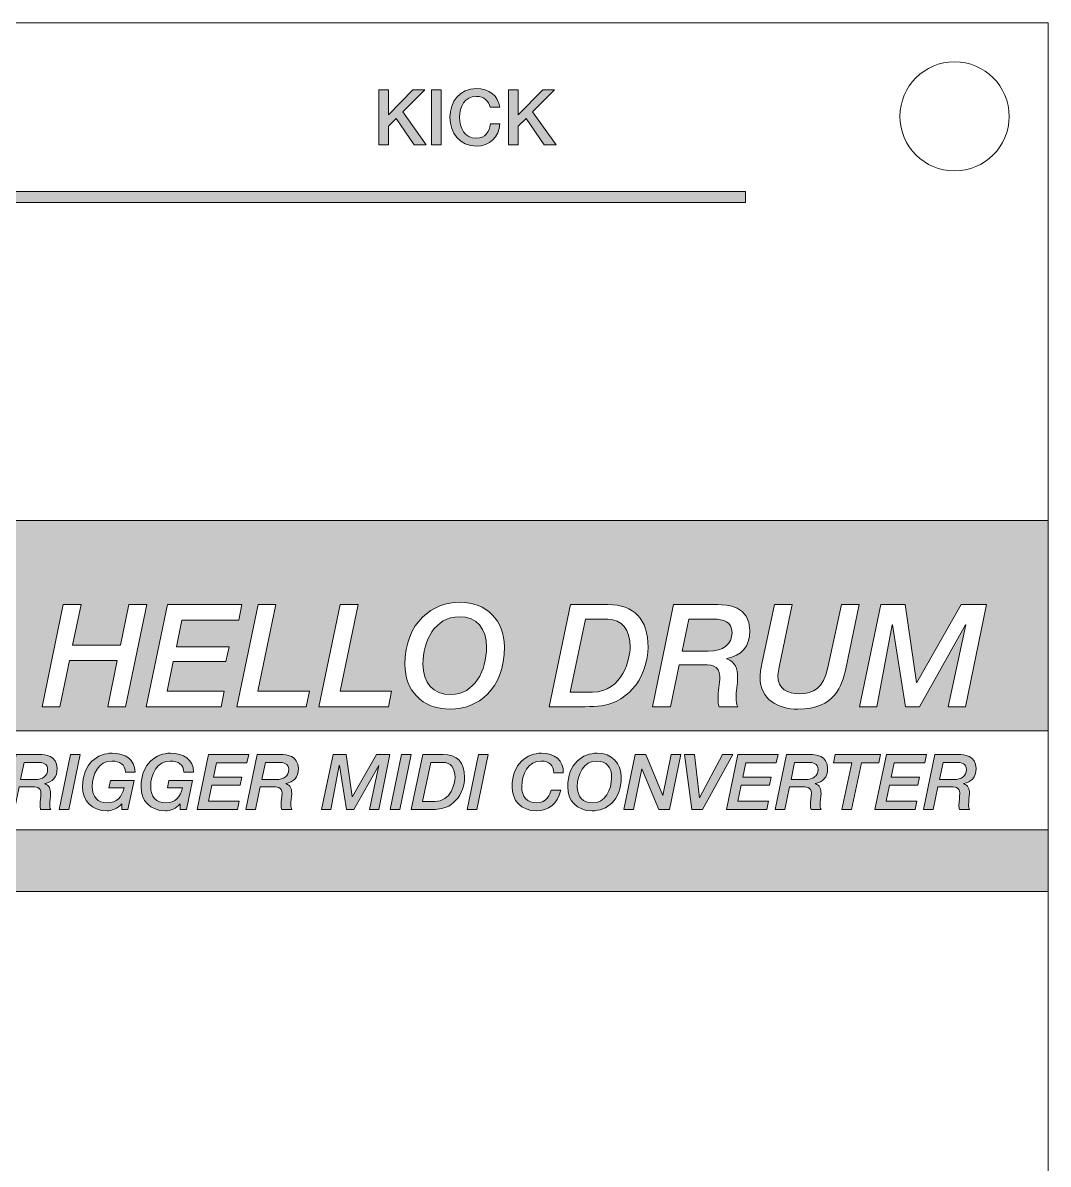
# Model space of a CAD drawing. Header units: inches. Extents: x 93 to 204, y -150 to -61.
# Drawn here: x 171.15 to 204.02, y -97.34 to -60.73 of the extents above; entities that cross this region are included whole.
import ezdxf

# ---------------------------------------------------------------- set-up
doc = ezdxf.new("R2010")
doc.units = ezdxf.units.IN
doc.header["$MEASUREMENT"] = 0
doc.layers.add('_U+30EC_U+30A4_U+30E4_U+30FC 1', color=7, linetype='Continuous')

# ---------------------------------------------------------------- blocks, each defined once
blk = doc.blocks.new('block 11')
at = {"layer": '_U+30EC_U+30A4_U+30E4_U+30FC 1', "color": 250, "lineweight": 9, "true_color": 0x221814}
blk.add_open_spline([(202.769, -63.727), (202.769, -64.693), (201.986, -65.477), (201.019, -65.477), (200.053, -65.477), (199.269, -64.693), (199.269, -63.727), (199.269, -62.76), (200.053, -61.977), (201.019, -61.977), (201.986, -61.977), (202.769, -62.76), (202.769, -63.727), (202.769, -63.727), (202.769, -63.727), (202.769, -63.727)], degree=3, knots=[0, 0, 0, 0, 1, 1, 1, 2, 2, 2, 3, 3, 3, 4, 4, 4, 5, 5, 5, 5], dxfattribs=at)
blk = doc.blocks.new('block 13')
at = {"layer": '_U+30EC_U+30A4_U+30E4_U+30FC 1', "color": 250, "lineweight": 9, "true_color": 0x221814}
blk.add_lwpolyline([(93.019, -60.727), (204.019, -60.727), (204.019, -149.727), (93.019, -149.727), (93.019, -60.727)], dxfattribs=at)
blk = doc.blocks.new('block 16')
at = {"layer": '_U+30EC_U+30A4_U+30E4_U+30FC 1', "true_color": 0x221814}
h = blk.add_hatch(color=250, dxfattribs=at)
h.dxf.hatch_style = 2
edge = h.paths.add_edge_path()
edge.add_spline(control_points=[(170.935, -84.196), (170.935, -84.196), (171.698, -84.196), (171.698, -84.196), (171.849, -84.196), (172.254, -84.216), (172.254, -84.646), (172.254, -84.925), (172.104, -85.081), (171.854, -85.125), (171.854, -85.125), (171.854, -85.13), (171.854, -85.13), (172.002, -85.184), (172.042, -85.303), (172.042, -85.449), (172.042, -85.57), (172.012, -85.693), (172.014, -85.815), (172.014, -85.864), (172.019, -85.916), (172.047, -85.96), (172.047, -85.96), (171.723, -85.96), (171.723, -85.96), (171.708, -85.916), (171.703, -85.874), (171.703, -85.824), (171.703, -85.693), (171.733, -85.567), (171.733, -85.439), (171.733, -85.234), (171.567, -85.234), (171.402, -85.234), (171.402, -85.234), (171.033, -85.234), (171.033, -85.234), (171.033, -85.234), (170.883, -85.96), (170.883, -85.96), (170.883, -85.96), (170.569, -85.96), (170.569, -85.96), (170.569, -85.96), (170.935, -84.196), (170.935, -84.196)], knot_values=[0, 0, 0, 0, 1, 1, 1, 2, 2, 2, 3, 3, 3, 4, 4, 4, 5, 5, 5, 6, 6, 6, 7, 7, 7, 8, 8, 8, 9, 9, 9, 10, 10, 10, 11, 11, 11, 12, 12, 12, 13, 13, 13, 14, 14, 14, 15, 15, 15, 15], degree=3, periodic=1)
edge = h.paths.add_edge_path()
edge.add_spline(control_points=[(171.083, -84.999), (171.083, -84.999), (171.535, -84.999), (171.535, -84.999), (171.797, -84.999), (171.945, -84.883), (171.945, -84.678), (171.945, -84.485), (171.792, -84.448), (171.629, -84.448), (171.629, -84.448), (171.197, -84.448), (171.197, -84.448), (171.197, -84.448), (171.083, -84.999), (171.083, -84.999)], knot_values=[0, 0, 0, 0, 1, 1, 1, 2, 2, 2, 3, 3, 3, 4, 4, 4, 5, 5, 5, 5], degree=3, periodic=1)
h = blk.add_hatch(color=250, dxfattribs=at)
h.dxf.hatch_style = 2
h.paths.add_polyline_path([(172.683, -84.196), (172.992, -84.196), (172.624, -85.96), (172.315, -85.96)])
h = blk.add_hatch(color=250, dxfattribs=at)
h.dxf.hatch_style = 2
edge = h.paths.add_edge_path()
edge.add_spline(control_points=[(174.523, -85.96), (174.523, -85.96), (174.326, -85.96), (174.326, -85.96), (174.326, -85.96), (174.326, -85.775), (174.326, -85.775), (174.326, -85.775), (174.321, -85.775), (174.321, -85.775), (174.197, -85.931), (173.999, -86.002), (173.851, -86.002), (173.347, -86.002), (173.068, -85.669), (173.068, -85.231), (173.068, -84.49), (173.555, -84.154), (174.014, -84.154), (174.429, -84.154), (174.748, -84.347), (174.751, -84.76), (174.751, -84.76), (174.442, -84.76), (174.442, -84.76), (174.429, -84.52), (174.264, -84.406), (174.005, -84.406), (173.584, -84.406), (173.377, -84.829), (173.377, -85.221), (173.377, -85.55), (173.552, -85.75), (173.861, -85.75), (174.165, -85.75), (174.33, -85.548), (174.397, -85.266), (174.397, -85.266), (173.913, -85.266), (173.913, -85.266), (173.913, -85.266), (173.963, -85.031), (173.963, -85.031), (173.963, -85.031), (174.721, -85.031), (174.721, -85.031), (174.721, -85.031), (174.523, -85.96), (174.523, -85.96)], knot_values=[0, 0, 0, 0, 1, 1, 1, 2, 2, 2, 3, 3, 3, 4, 4, 4, 5, 5, 5, 6, 6, 6, 7, 7, 7, 8, 8, 8, 9, 9, 9, 10, 10, 10, 11, 11, 11, 12, 12, 12, 13, 13, 13, 14, 14, 14, 15, 15, 15, 16, 16, 16, 16], degree=3, periodic=1)
h = blk.add_hatch(color=250, dxfattribs=at)
h.dxf.hatch_style = 2
edge = h.paths.add_edge_path()
edge.add_spline(control_points=[(176.398, -85.96), (176.398, -85.96), (176.2, -85.96), (176.2, -85.96), (176.2, -85.96), (176.2, -85.775), (176.2, -85.775), (176.2, -85.775), (176.195, -85.775), (176.195, -85.775), (176.072, -85.931), (175.874, -86.002), (175.726, -86.002), (175.221, -86.002), (174.942, -85.669), (174.942, -85.231), (174.942, -84.49), (175.429, -84.154), (175.889, -84.154), (176.304, -84.154), (176.622, -84.347), (176.625, -84.76), (176.625, -84.76), (176.316, -84.76), (176.316, -84.76), (176.304, -84.52), (176.138, -84.406), (175.879, -84.406), (175.459, -84.406), (175.251, -84.829), (175.251, -85.221), (175.251, -85.55), (175.427, -85.75), (175.735, -85.75), (176.039, -85.75), (176.205, -85.548), (176.272, -85.266), (176.272, -85.266), (175.787, -85.266), (175.787, -85.266), (175.787, -85.266), (175.837, -85.031), (175.837, -85.031), (175.837, -85.031), (176.595, -85.031), (176.595, -85.031), (176.595, -85.031), (176.398, -85.96), (176.398, -85.96)], knot_values=[0, 0, 0, 0, 1, 1, 1, 2, 2, 2, 3, 3, 3, 4, 4, 4, 5, 5, 5, 6, 6, 6, 7, 7, 7, 8, 8, 8, 9, 9, 9, 10, 10, 10, 11, 11, 11, 12, 12, 12, 13, 13, 13, 14, 14, 14, 15, 15, 15, 16, 16, 16, 16], degree=3, periodic=1)
h = blk.add_hatch(color=250, dxfattribs=at)
h.dxf.hatch_style = 2
h.paths.add_polyline_path([(177.108, -84.196), (178.393, -84.196), (178.338, -84.463), (177.358, -84.463), (177.262, -84.925), (178.171, -84.925), (178.119, -85.177), (177.207, -85.177), (177.101, -85.693), (178.089, -85.693), (178.035, -85.96), (176.742, -85.96)])
h = blk.add_hatch(color=250, dxfattribs=at)
h.dxf.hatch_style = 2
edge = h.paths.add_edge_path()
edge.add_spline(control_points=[(178.664, -84.196), (178.664, -84.196), (179.427, -84.196), (179.427, -84.196), (179.578, -84.196), (179.984, -84.216), (179.984, -84.646), (179.984, -84.925), (179.833, -85.081), (179.583, -85.125), (179.583, -85.125), (179.583, -85.13), (179.583, -85.13), (179.731, -85.184), (179.771, -85.303), (179.771, -85.449), (179.771, -85.57), (179.741, -85.693), (179.744, -85.815), (179.744, -85.864), (179.749, -85.916), (179.776, -85.96), (179.776, -85.96), (179.452, -85.96), (179.452, -85.96), (179.437, -85.916), (179.432, -85.874), (179.432, -85.824), (179.432, -85.693), (179.462, -85.567), (179.462, -85.439), (179.462, -85.234), (179.297, -85.234), (179.131, -85.234), (179.131, -85.234), (178.763, -85.234), (178.763, -85.234), (178.763, -85.234), (178.612, -85.96), (178.612, -85.96), (178.612, -85.96), (178.298, -85.96), (178.298, -85.96), (178.298, -85.96), (178.664, -84.196), (178.664, -84.196)], knot_values=[0, 0, 0, 0, 1, 1, 1, 2, 2, 2, 3, 3, 3, 4, 4, 4, 5, 5, 5, 6, 6, 6, 7, 7, 7, 8, 8, 8, 9, 9, 9, 10, 10, 10, 11, 11, 11, 12, 12, 12, 13, 13, 13, 14, 14, 14, 15, 15, 15, 15], degree=3, periodic=1)
edge = h.paths.add_edge_path()
edge.add_spline(control_points=[(178.812, -84.999), (178.812, -84.999), (179.265, -84.999), (179.265, -84.999), (179.526, -84.999), (179.674, -84.883), (179.674, -84.678), (179.674, -84.485), (179.521, -84.448), (179.358, -84.448), (179.358, -84.448), (178.926, -84.448), (178.926, -84.448), (178.926, -84.448), (178.812, -84.999), (178.812, -84.999)], knot_values=[0, 0, 0, 0, 1, 1, 1, 2, 2, 2, 3, 3, 3, 4, 4, 4, 5, 5, 5, 5], degree=3, periodic=1)
h = blk.add_hatch(color=250, dxfattribs=at)
h.dxf.hatch_style = 2
h.paths.add_polyline_path([(181.096, -84.196), (181.521, -84.196), (181.714, -85.54), (181.719, -85.54), (182.485, -84.196), (182.922, -84.196), (182.559, -85.96), (182.262, -85.96), (182.569, -84.547), (182.564, -84.547), (181.766, -85.96), (181.524, -85.96), (181.301, -84.547), (181.296, -84.547), (181.027, -85.96), (180.73, -85.96)])
h = blk.add_hatch(color=250, dxfattribs=at)
h.dxf.hatch_style = 2
h.paths.add_polyline_path([(183.294, -84.196), (183.603, -84.196), (183.235, -85.96), (182.926, -85.96)])
h = blk.add_hatch(color=250, dxfattribs=at)
h.dxf.hatch_style = 2
edge = h.paths.add_edge_path()
edge.add_spline(control_points=[(183.976, -84.196), (183.976, -84.196), (184.623, -84.196), (184.623, -84.196), (185.07, -84.196), (185.315, -84.446), (185.315, -84.935), (185.315, -85.145), (185.226, -85.476), (185.035, -85.664), (184.828, -85.869), (184.665, -85.96), (184.225, -85.96), (184.225, -85.96), (183.605, -85.96), (183.605, -85.96), (183.605, -85.96), (183.976, -84.196), (183.976, -84.196)], knot_values=[0, 0, 0, 0, 1, 1, 1, 2, 2, 2, 3, 3, 3, 4, 4, 4, 5, 5, 5, 6, 6, 6, 6], degree=3, periodic=1)
edge = h.paths.add_edge_path()
edge.add_spline(control_points=[(183.968, -85.708), (183.968, -85.708), (184.354, -85.708), (184.354, -85.708), (184.885, -85.708), (185.006, -85.11), (185.006, -84.932), (185.006, -84.624), (184.862, -84.448), (184.618, -84.448), (184.618, -84.448), (184.233, -84.448), (184.233, -84.448), (184.233, -84.448), (183.968, -85.708), (183.968, -85.708)], knot_values=[0, 0, 0, 0, 1, 1, 1, 2, 2, 2, 3, 3, 3, 4, 4, 4, 5, 5, 5, 5], degree=3, periodic=1)
h = blk.add_hatch(color=250, dxfattribs=at)
h.dxf.hatch_style = 2
h.paths.add_polyline_path([(185.763, -84.196), (186.072, -84.196), (185.704, -85.96), (185.395, -85.96)])
h = blk.add_hatch(color=250, dxfattribs=at)
h.dxf.hatch_style = 2
edge = h.paths.add_edge_path()
edge.add_spline(control_points=[(188.169, -84.784), (188.169, -84.537), (188.023, -84.406), (187.771, -84.406), (187.351, -84.406), (187.144, -84.829), (187.144, -85.221), (187.144, -85.55), (187.319, -85.75), (187.628, -85.75), (187.946, -85.75), (188.051, -85.466), (188.085, -85.345), (188.085, -85.345), (188.394, -85.345), (188.394, -85.345), (188.292, -85.79), (187.986, -86.002), (187.618, -86.002), (187.114, -86.002), (186.835, -85.669), (186.835, -85.231), (186.835, -84.49), (187.322, -84.154), (187.781, -84.154), (188.199, -84.154), (188.49, -84.379), (188.478, -84.784), (188.478, -84.784), (188.169, -84.784), (188.169, -84.784)], knot_values=[0, 0, 0, 0, 1, 1, 1, 2, 2, 2, 3, 3, 3, 4, 4, 4, 5, 5, 5, 6, 6, 6, 7, 7, 7, 8, 8, 8, 9, 9, 9, 10, 10, 10, 10], degree=3, periodic=1)
h = blk.add_hatch(color=250, dxfattribs=at)
h.dxf.hatch_style = 2
edge = h.paths.add_edge_path()
edge.add_spline(control_points=[(189.564, -84.154), (190.028, -84.154), (190.335, -84.473), (190.335, -84.925), (190.335, -85.666), (189.873, -86.002), (189.401, -86.002), (188.897, -86.002), (188.618, -85.669), (188.618, -85.231), (188.618, -84.49), (189.104, -84.154), (189.564, -84.154)], knot_values=[0, 0, 0, 0, 1, 1, 1, 2, 2, 2, 3, 3, 3, 4, 4, 4, 4], degree=3, periodic=1)
edge = h.paths.add_edge_path()
edge.add_spline(control_points=[(189.411, -85.75), (189.819, -85.75), (190.026, -85.328), (190.026, -84.935), (190.026, -84.606), (189.863, -84.406), (189.554, -84.406), (189.134, -84.406), (188.927, -84.829), (188.927, -85.221), (188.927, -85.55), (189.102, -85.75), (189.411, -85.75)], knot_values=[0, 0, 0, 0, 1, 1, 1, 2, 2, 2, 3, 3, 3, 4, 4, 4, 4], degree=3, periodic=1)
h = blk.add_hatch(color=250, dxfattribs=at)
h.dxf.hatch_style = 2
h.paths.add_polyline_path([(190.784, -84.196), (191.122, -84.196), (191.663, -85.513), (191.668, -85.513), (191.937, -84.196), (192.246, -84.196), (191.88, -85.96), (191.542, -85.96), (190.999, -84.651), (190.993, -84.651), (190.727, -85.96), (190.418, -85.96)])
h = blk.add_hatch(color=250, dxfattribs=at)
h.dxf.hatch_style = 2
h.paths.add_polyline_path([(192.364, -84.196), (192.678, -84.196), (192.843, -85.59), (192.848, -85.59), (193.584, -84.196), (193.913, -84.196), (192.944, -85.96), (192.594, -85.96)])
h = blk.add_hatch(color=250, dxfattribs=at)
h.dxf.hatch_style = 2
h.paths.add_polyline_path([(194.075, -84.196), (195.36, -84.196), (195.306, -84.463), (194.325, -84.463), (194.228, -84.925), (195.137, -84.925), (195.086, -85.177), (194.174, -85.177), (194.068, -85.693), (195.056, -85.693), (195.002, -85.96), (193.709, -85.96)])
h = blk.add_hatch(color=250, dxfattribs=at)
h.dxf.hatch_style = 2
edge = h.paths.add_edge_path()
edge.add_spline(control_points=[(195.631, -84.196), (195.631, -84.196), (196.394, -84.196), (196.394, -84.196), (196.545, -84.196), (196.95, -84.216), (196.95, -84.646), (196.95, -84.925), (196.8, -85.081), (196.55, -85.125), (196.55, -85.125), (196.55, -85.13), (196.55, -85.13), (196.698, -85.184), (196.738, -85.303), (196.738, -85.449), (196.738, -85.57), (196.708, -85.693), (196.71, -85.815), (196.71, -85.864), (196.716, -85.916), (196.743, -85.96), (196.743, -85.96), (196.419, -85.96), (196.419, -85.96), (196.404, -85.916), (196.399, -85.874), (196.399, -85.824), (196.399, -85.693), (196.429, -85.567), (196.429, -85.439), (196.429, -85.234), (196.263, -85.234), (196.098, -85.234), (196.098, -85.234), (195.73, -85.234), (195.73, -85.234), (195.73, -85.234), (195.579, -85.96), (195.579, -85.96), (195.579, -85.96), (195.265, -85.96), (195.265, -85.96), (195.265, -85.96), (195.631, -84.196), (195.631, -84.196)], knot_values=[0, 0, 0, 0, 1, 1, 1, 2, 2, 2, 3, 3, 3, 4, 4, 4, 5, 5, 5, 6, 6, 6, 7, 7, 7, 8, 8, 8, 9, 9, 9, 10, 10, 10, 11, 11, 11, 12, 12, 12, 13, 13, 13, 14, 14, 14, 15, 15, 15, 15], degree=3, periodic=1)
edge = h.paths.add_edge_path()
edge.add_spline(control_points=[(195.779, -84.999), (195.779, -84.999), (196.231, -84.999), (196.231, -84.999), (196.493, -84.999), (196.642, -84.883), (196.642, -84.678), (196.642, -84.485), (196.488, -84.448), (196.325, -84.448), (196.325, -84.448), (195.893, -84.448), (195.893, -84.448), (195.893, -84.448), (195.779, -84.999), (195.779, -84.999)], knot_values=[0, 0, 0, 0, 1, 1, 1, 2, 2, 2, 3, 3, 3, 4, 4, 4, 5, 5, 5, 5], degree=3, periodic=1)
h = blk.add_hatch(color=250, dxfattribs=at)
h.dxf.hatch_style = 2
h.paths.add_polyline_path([(197.196, -84.196), (198.649, -84.196), (198.592, -84.463), (198.031, -84.463), (197.72, -85.96), (197.411, -85.96), (197.723, -84.463), (197.142, -84.463)])
h = blk.add_hatch(color=250, dxfattribs=at)
h.dxf.hatch_style = 2
h.paths.add_polyline_path([(198.834, -84.196), (200.118, -84.196), (200.064, -84.463), (199.083, -84.463), (198.987, -84.925), (199.896, -84.925), (199.844, -85.177), (198.933, -85.177), (198.826, -85.693), (199.815, -85.693), (199.76, -85.96), (198.468, -85.96)])
h = blk.add_hatch(color=250, dxfattribs=at)
h.dxf.hatch_style = 2
edge = h.paths.add_edge_path()
edge.add_spline(control_points=[(200.389, -84.196), (200.389, -84.196), (201.153, -84.196), (201.153, -84.196), (201.303, -84.196), (201.709, -84.216), (201.709, -84.646), (201.709, -84.925), (201.558, -85.081), (201.309, -85.125), (201.309, -85.125), (201.309, -85.13), (201.309, -85.13), (201.457, -85.184), (201.496, -85.303), (201.496, -85.449), (201.496, -85.57), (201.467, -85.693), (201.469, -85.815), (201.469, -85.864), (201.474, -85.916), (201.501, -85.96), (201.501, -85.96), (201.178, -85.96), (201.178, -85.96), (201.163, -85.916), (201.158, -85.874), (201.158, -85.824), (201.158, -85.693), (201.187, -85.567), (201.187, -85.439), (201.187, -85.234), (201.022, -85.234), (200.856, -85.234), (200.856, -85.234), (200.488, -85.234), (200.488, -85.234), (200.488, -85.234), (200.337, -85.96), (200.337, -85.96), (200.337, -85.96), (200.024, -85.96), (200.024, -85.96), (200.024, -85.96), (200.389, -84.196), (200.389, -84.196)], knot_values=[0, 0, 0, 0, 1, 1, 1, 2, 2, 2, 3, 3, 3, 4, 4, 4, 5, 5, 5, 6, 6, 6, 7, 7, 7, 8, 8, 8, 9, 9, 9, 10, 10, 10, 11, 11, 11, 12, 12, 12, 13, 13, 13, 14, 14, 14, 15, 15, 15, 15], degree=3, periodic=1)
edge = h.paths.add_edge_path()
edge.add_spline(control_points=[(200.538, -84.999), (200.538, -84.999), (200.99, -84.999), (200.99, -84.999), (201.252, -84.999), (201.4, -84.883), (201.4, -84.678), (201.4, -84.485), (201.247, -84.448), (201.084, -84.448), (201.084, -84.448), (200.651, -84.448), (200.651, -84.448), (200.651, -84.448), (200.538, -84.999), (200.538, -84.999)], knot_values=[0, 0, 0, 0, 1, 1, 1, 2, 2, 2, 3, 3, 3, 4, 4, 4, 5, 5, 5, 5], degree=3, periodic=1)
at = {"layer": '_U+30EC_U+30A4_U+30E4_U+30FC 1', "lineweight": 0}
for points in [[(172.683, -84.196), (172.992, -84.196), (172.624, -85.96), (172.315, -85.96), (172.683, -84.196)], [(177.108, -84.196), (178.393, -84.196), (178.338, -84.463), (177.358, -84.463), (177.262, -84.925), (178.171, -84.925), (178.119, -85.177), (177.207, -85.177), (177.101, -85.693), (178.089, -85.693), (178.035, -85.96), (176.742, -85.96), (177.108, -84.196)], [(181.096, -84.196), (181.521, -84.196), (181.714, -85.54), (181.719, -85.54), (182.485, -84.196), (182.922, -84.196), (182.559, -85.96), (182.262, -85.96), (182.569, -84.547), (182.564, -84.547), (181.766, -85.96), (181.524, -85.96), (181.301, -84.547), (181.296, -84.547), (181.027, -85.96), (180.73, -85.96), (181.096, -84.196)], [(183.294, -84.196), (183.603, -84.196), (183.235, -85.96), (182.926, -85.96), (183.294, -84.196)], [(185.763, -84.196), (186.072, -84.196), (185.704, -85.96), (185.395, -85.96), (185.763, -84.196)], [(190.784, -84.196), (191.122, -84.196), (191.663, -85.513), (191.668, -85.513), (191.937, -84.196), (192.246, -84.196), (191.88, -85.96), (191.542, -85.96), (190.999, -84.651), (190.993, -84.651), (190.727, -85.96), (190.418, -85.96), (190.784, -84.196)], [(192.364, -84.196), (192.678, -84.196), (192.843, -85.59), (192.848, -85.59), (193.584, -84.196), (193.913, -84.196), (192.944, -85.96), (192.594, -85.96), (192.364, -84.196)], [(194.075, -84.196), (195.36, -84.196), (195.306, -84.463), (194.325, -84.463), (194.228, -84.925), (195.137, -84.925), (195.086, -85.177), (194.174, -85.177), (194.068, -85.693), (195.056, -85.693), (195.002, -85.96), (193.709, -85.96), (194.075, -84.196)], [(197.196, -84.196), (198.649, -84.196), (198.592, -84.463), (198.031, -84.463), (197.72, -85.96), (197.411, -85.96), (197.723, -84.463), (197.142, -84.463), (197.196, -84.196)], [(198.834, -84.196), (200.118, -84.196), (200.064, -84.463), (199.083, -84.463), (198.987, -84.925), (199.896, -84.925), (199.844, -85.177), (198.933, -85.177), (198.826, -85.693), (199.815, -85.693), (199.76, -85.96), (198.468, -85.96), (198.834, -84.196)]]:
    blk.add_lwpolyline(points, dxfattribs=at)
for points, knots in [([(170.935, -84.196), (170.935, -84.196), (171.698, -84.196), (171.698, -84.196), (171.849, -84.196), (172.254, -84.216), (172.254, -84.646), (172.254, -84.925), (172.104, -85.081), (171.854, -85.125), (171.854, -85.125), (171.854, -85.13), (171.854, -85.13), (172.002, -85.184), (172.042, -85.303), (172.042, -85.449), (172.042, -85.57), (172.012, -85.693), (172.014, -85.815), (172.014, -85.864), (172.019, -85.916), (172.047, -85.96), (172.047, -85.96), (171.723, -85.96), (171.723, -85.96), (171.708, -85.916), (171.703, -85.874), (171.703, -85.824), (171.703, -85.693), (171.733, -85.567), (171.733, -85.439), (171.733, -85.234), (171.567, -85.234), (171.402, -85.234), (171.402, -85.234), (171.033, -85.234), (171.033, -85.234), (171.033, -85.234), (170.883, -85.96), (170.883, -85.96), (170.883, -85.96), (170.569, -85.96), (170.569, -85.96), (170.569, -85.96), (170.935, -84.196), (170.935, -84.196)], [0, 0, 0, 0, 1, 1, 1, 2, 2, 2, 3, 3, 3, 4, 4, 4, 5, 5, 5, 6, 6, 6, 7, 7, 7, 8, 8, 8, 9, 9, 9, 10, 10, 10, 11, 11, 11, 12, 12, 12, 13, 13, 13, 14, 14, 14, 15, 15, 15, 15]), ([(174.523, -85.96), (174.523, -85.96), (174.326, -85.96), (174.326, -85.96), (174.326, -85.96), (174.326, -85.775), (174.326, -85.775), (174.326, -85.775), (174.321, -85.775), (174.321, -85.775), (174.197, -85.931), (173.999, -86.002), (173.851, -86.002), (173.347, -86.002), (173.068, -85.669), (173.068, -85.231), (173.068, -84.49), (173.555, -84.154), (174.014, -84.154), (174.429, -84.154), (174.748, -84.347), (174.751, -84.76), (174.751, -84.76), (174.442, -84.76), (174.442, -84.76), (174.429, -84.52), (174.264, -84.406), (174.005, -84.406), (173.584, -84.406), (173.377, -84.829), (173.377, -85.221), (173.377, -85.55), (173.552, -85.75), (173.861, -85.75), (174.165, -85.75), (174.33, -85.548), (174.397, -85.266), (174.397, -85.266), (173.913, -85.266), (173.913, -85.266), (173.913, -85.266), (173.963, -85.031), (173.963, -85.031), (173.963, -85.031), (174.721, -85.031), (174.721, -85.031), (174.721, -85.031), (174.523, -85.96), (174.523, -85.96)], [0, 0, 0, 0, 1, 1, 1, 2, 2, 2, 3, 3, 3, 4, 4, 4, 5, 5, 5, 6, 6, 6, 7, 7, 7, 8, 8, 8, 9, 9, 9, 10, 10, 10, 11, 11, 11, 12, 12, 12, 13, 13, 13, 14, 14, 14, 15, 15, 15, 16, 16, 16, 16]), ([(176.398, -85.96), (176.398, -85.96), (176.2, -85.96), (176.2, -85.96), (176.2, -85.96), (176.2, -85.775), (176.2, -85.775), (176.2, -85.775), (176.195, -85.775), (176.195, -85.775), (176.072, -85.931), (175.874, -86.002), (175.726, -86.002), (175.221, -86.002), (174.942, -85.669), (174.942, -85.231), (174.942, -84.49), (175.429, -84.154), (175.889, -84.154), (176.304, -84.154), (176.622, -84.347), (176.625, -84.76), (176.625, -84.76), (176.316, -84.76), (176.316, -84.76), (176.304, -84.52), (176.138, -84.406), (175.879, -84.406), (175.459, -84.406), (175.251, -84.829), (175.251, -85.221), (175.251, -85.55), (175.427, -85.75), (175.735, -85.75), (176.039, -85.75), (176.205, -85.548), (176.272, -85.266), (176.272, -85.266), (175.787, -85.266), (175.787, -85.266), (175.787, -85.266), (175.837, -85.031), (175.837, -85.031), (175.837, -85.031), (176.595, -85.031), (176.595, -85.031), (176.595, -85.031), (176.398, -85.96), (176.398, -85.96)], [0, 0, 0, 0, 1, 1, 1, 2, 2, 2, 3, 3, 3, 4, 4, 4, 5, 5, 5, 6, 6, 6, 7, 7, 7, 8, 8, 8, 9, 9, 9, 10, 10, 10, 11, 11, 11, 12, 12, 12, 13, 13, 13, 14, 14, 14, 15, 15, 15, 16, 16, 16, 16]), ([(178.664, -84.196), (178.664, -84.196), (179.427, -84.196), (179.427, -84.196), (179.578, -84.196), (179.984, -84.216), (179.984, -84.646), (179.984, -84.925), (179.833, -85.081), (179.583, -85.125), (179.583, -85.125), (179.583, -85.13), (179.583, -85.13), (179.731, -85.184), (179.771, -85.303), (179.771, -85.449), (179.771, -85.57), (179.741, -85.693), (179.744, -85.815), (179.744, -85.864), (179.749, -85.916), (179.776, -85.96), (179.776, -85.96), (179.452, -85.96), (179.452, -85.96), (179.437, -85.916), (179.432, -85.874), (179.432, -85.824), (179.432, -85.693), (179.462, -85.567), (179.462, -85.439), (179.462, -85.234), (179.297, -85.234), (179.131, -85.234), (179.131, -85.234), (178.763, -85.234), (178.763, -85.234), (178.763, -85.234), (178.612, -85.96), (178.612, -85.96), (178.612, -85.96), (178.298, -85.96), (178.298, -85.96), (178.298, -85.96), (178.664, -84.196), (178.664, -84.196)], [0, 0, 0, 0, 1, 1, 1, 2, 2, 2, 3, 3, 3, 4, 4, 4, 5, 5, 5, 6, 6, 6, 7, 7, 7, 8, 8, 8, 9, 9, 9, 10, 10, 10, 11, 11, 11, 12, 12, 12, 13, 13, 13, 14, 14, 14, 15, 15, 15, 15]), ([(183.976, -84.196), (183.976, -84.196), (184.623, -84.196), (184.623, -84.196), (185.07, -84.196), (185.315, -84.446), (185.315, -84.935), (185.315, -85.145), (185.226, -85.476), (185.035, -85.664), (184.828, -85.869), (184.665, -85.96), (184.225, -85.96), (184.225, -85.96), (183.605, -85.96), (183.605, -85.96), (183.605, -85.96), (183.976, -84.196), (183.976, -84.196)], [0, 0, 0, 0, 1, 1, 1, 2, 2, 2, 3, 3, 3, 4, 4, 4, 5, 5, 5, 6, 6, 6, 6]), ([(188.169, -84.784), (188.169, -84.537), (188.023, -84.406), (187.771, -84.406), (187.351, -84.406), (187.144, -84.829), (187.144, -85.221), (187.144, -85.55), (187.319, -85.75), (187.628, -85.75), (187.946, -85.75), (188.051, -85.466), (188.085, -85.345), (188.085, -85.345), (188.394, -85.345), (188.394, -85.345), (188.292, -85.79), (187.986, -86.002), (187.618, -86.002), (187.114, -86.002), (186.835, -85.669), (186.835, -85.231), (186.835, -84.49), (187.322, -84.154), (187.781, -84.154), (188.199, -84.154), (188.49, -84.379), (188.478, -84.784), (188.478, -84.784), (188.169, -84.784), (188.169, -84.784)], [0, 0, 0, 0, 1, 1, 1, 2, 2, 2, 3, 3, 3, 4, 4, 4, 5, 5, 5, 6, 6, 6, 7, 7, 7, 8, 8, 8, 9, 9, 9, 10, 10, 10, 10]), ([(189.564, -84.154), (190.028, -84.154), (190.335, -84.473), (190.335, -84.925), (190.335, -85.666), (189.873, -86.002), (189.401, -86.002), (188.897, -86.002), (188.618, -85.669), (188.618, -85.231), (188.618, -84.49), (189.104, -84.154), (189.564, -84.154)], [0, 0, 0, 0, 1, 1, 1, 2, 2, 2, 3, 3, 3, 4, 4, 4, 4]), ([(195.631, -84.196), (195.631, -84.196), (196.394, -84.196), (196.394, -84.196), (196.545, -84.196), (196.95, -84.216), (196.95, -84.646), (196.95, -84.925), (196.8, -85.081), (196.55, -85.125), (196.55, -85.125), (196.55, -85.13), (196.55, -85.13), (196.698, -85.184), (196.738, -85.303), (196.738, -85.449), (196.738, -85.57), (196.708, -85.693), (196.71, -85.815), (196.71, -85.864), (196.716, -85.916), (196.743, -85.96), (196.743, -85.96), (196.419, -85.96), (196.419, -85.96), (196.404, -85.916), (196.399, -85.874), (196.399, -85.824), (196.399, -85.693), (196.429, -85.567), (196.429, -85.439), (196.429, -85.234), (196.263, -85.234), (196.098, -85.234), (196.098, -85.234), (195.73, -85.234), (195.73, -85.234), (195.73, -85.234), (195.579, -85.96), (195.579, -85.96), (195.579, -85.96), (195.265, -85.96), (195.265, -85.96), (195.265, -85.96), (195.631, -84.196), (195.631, -84.196)], [0, 0, 0, 0, 1, 1, 1, 2, 2, 2, 3, 3, 3, 4, 4, 4, 5, 5, 5, 6, 6, 6, 7, 7, 7, 8, 8, 8, 9, 9, 9, 10, 10, 10, 11, 11, 11, 12, 12, 12, 13, 13, 13, 14, 14, 14, 15, 15, 15, 15]), ([(200.389, -84.196), (200.389, -84.196), (201.153, -84.196), (201.153, -84.196), (201.303, -84.196), (201.709, -84.216), (201.709, -84.646), (201.709, -84.925), (201.558, -85.081), (201.309, -85.125), (201.309, -85.125), (201.309, -85.13), (201.309, -85.13), (201.457, -85.184), (201.496, -85.303), (201.496, -85.449), (201.496, -85.57), (201.467, -85.693), (201.469, -85.815), (201.469, -85.864), (201.474, -85.916), (201.501, -85.96), (201.501, -85.96), (201.178, -85.96), (201.178, -85.96), (201.163, -85.916), (201.158, -85.874), (201.158, -85.824), (201.158, -85.693), (201.187, -85.567), (201.187, -85.439), (201.187, -85.234), (201.022, -85.234), (200.856, -85.234), (200.856, -85.234), (200.488, -85.234), (200.488, -85.234), (200.488, -85.234), (200.337, -85.96), (200.337, -85.96), (200.337, -85.96), (200.024, -85.96), (200.024, -85.96), (200.024, -85.96), (200.389, -84.196), (200.389, -84.196)], [0, 0, 0, 0, 1, 1, 1, 2, 2, 2, 3, 3, 3, 4, 4, 4, 5, 5, 5, 6, 6, 6, 7, 7, 7, 8, 8, 8, 9, 9, 9, 10, 10, 10, 11, 11, 11, 12, 12, 12, 13, 13, 13, 14, 14, 14, 15, 15, 15, 15]), ([(171.083, -84.999), (171.083, -84.999), (171.535, -84.999), (171.535, -84.999), (171.797, -84.999), (171.945, -84.883), (171.945, -84.678), (171.945, -84.485), (171.792, -84.448), (171.629, -84.448), (171.629, -84.448), (171.197, -84.448), (171.197, -84.448), (171.197, -84.448), (171.083, -84.999), (171.083, -84.999)], [0, 0, 0, 0, 1, 1, 1, 2, 2, 2, 3, 3, 3, 4, 4, 4, 5, 5, 5, 5]), ([(178.812, -84.999), (178.812, -84.999), (179.265, -84.999), (179.265, -84.999), (179.526, -84.999), (179.674, -84.883), (179.674, -84.678), (179.674, -84.485), (179.521, -84.448), (179.358, -84.448), (179.358, -84.448), (178.926, -84.448), (178.926, -84.448), (178.926, -84.448), (178.812, -84.999), (178.812, -84.999)], [0, 0, 0, 0, 1, 1, 1, 2, 2, 2, 3, 3, 3, 4, 4, 4, 5, 5, 5, 5]), ([(183.968, -85.708), (183.968, -85.708), (184.354, -85.708), (184.354, -85.708), (184.885, -85.708), (185.006, -85.11), (185.006, -84.932), (185.006, -84.624), (184.862, -84.448), (184.618, -84.448), (184.618, -84.448), (184.233, -84.448), (184.233, -84.448), (184.233, -84.448), (183.968, -85.708), (183.968, -85.708)], [0, 0, 0, 0, 1, 1, 1, 2, 2, 2, 3, 3, 3, 4, 4, 4, 5, 5, 5, 5]), ([(189.411, -85.75), (189.819, -85.75), (190.026, -85.328), (190.026, -84.935), (190.026, -84.606), (189.863, -84.406), (189.554, -84.406), (189.134, -84.406), (188.927, -84.829), (188.927, -85.221), (188.927, -85.55), (189.102, -85.75), (189.411, -85.75)], [0, 0, 0, 0, 1, 1, 1, 2, 2, 2, 3, 3, 3, 4, 4, 4, 4]), ([(195.779, -84.999), (195.779, -84.999), (196.231, -84.999), (196.231, -84.999), (196.493, -84.999), (196.642, -84.883), (196.642, -84.678), (196.642, -84.485), (196.488, -84.448), (196.325, -84.448), (196.325, -84.448), (195.893, -84.448), (195.893, -84.448), (195.893, -84.448), (195.779, -84.999), (195.779, -84.999)], [0, 0, 0, 0, 1, 1, 1, 2, 2, 2, 3, 3, 3, 4, 4, 4, 5, 5, 5, 5]), ([(200.538, -84.999), (200.538, -84.999), (200.99, -84.999), (200.99, -84.999), (201.252, -84.999), (201.4, -84.883), (201.4, -84.678), (201.4, -84.485), (201.247, -84.448), (201.084, -84.448), (201.084, -84.448), (200.651, -84.448), (200.651, -84.448), (200.651, -84.448), (200.538, -84.999), (200.538, -84.999)], [0, 0, 0, 0, 1, 1, 1, 2, 2, 2, 3, 3, 3, 4, 4, 4, 5, 5, 5, 5])]:
    blk.add_open_spline(points, degree=3, knots=knots, dxfattribs=at)
blk = doc.blocks.new('block 30')
at = {"layer": '_U+30EC_U+30A4_U+30E4_U+30FC 1', "true_color": 0x221814}
h = blk.add_hatch(color=250, dxfattribs=at)
h.dxf.hatch_style = 2
h.paths.add_polyline_path([(182.561, -62.875), (182.87, -62.875), (182.87, -63.678), (183.656, -62.875), (184.036, -62.875), (183.332, -63.579), (184.086, -64.639), (183.7, -64.639), (183.122, -63.796), (182.87, -64.046), (182.87, -64.639), (182.561, -64.639)])
h = blk.add_hatch(color=250, dxfattribs=at)
h.dxf.hatch_style = 2
h.paths.add_polyline_path([(184.253, -62.875), (184.562, -62.875), (184.562, -64.639), (184.253, -64.639)])
h = blk.add_hatch(color=250, dxfattribs=at)
h.dxf.hatch_style = 2
edge = h.paths.add_edge_path()
edge.add_spline(control_points=[(186.13, -63.436), (186.078, -63.233), (185.947, -63.085), (185.69, -63.085), (185.312, -63.085), (185.154, -63.418), (185.154, -63.757), (185.154, -64.095), (185.312, -64.429), (185.69, -64.429), (185.965, -64.429), (186.115, -64.224), (186.14, -63.967), (186.14, -63.967), (186.441, -63.967), (186.441, -63.967), (186.417, -64.389), (186.118, -64.681), (185.69, -64.681), (185.161, -64.681), (184.845, -64.261), (184.845, -63.757), (184.845, -63.253), (185.161, -62.833), (185.69, -62.833), (186.088, -62.835), (186.402, -63.055), (186.439, -63.436), (186.439, -63.436), (186.13, -63.436), (186.13, -63.436)], knot_values=[0, 0, 0, 0, 1, 1, 1, 2, 2, 2, 3, 3, 3, 4, 4, 4, 5, 5, 5, 6, 6, 6, 7, 7, 7, 8, 8, 8, 9, 9, 9, 10, 10, 10, 10], degree=3, periodic=1)
h = blk.add_hatch(color=250, dxfattribs=at)
h.dxf.hatch_style = 2
h.paths.add_polyline_path([(186.722, -62.875), (187.031, -62.875), (187.031, -63.678), (187.817, -62.875), (188.197, -62.875), (187.493, -63.579), (188.247, -64.639), (187.861, -64.639), (187.283, -63.796), (187.031, -64.046), (187.031, -64.639), (186.722, -64.639)])
at = {"layer": '_U+30EC_U+30A4_U+30E4_U+30FC 1', "lineweight": 0}
for points in [[(182.561, -62.875), (182.87, -62.875), (182.87, -63.678), (183.656, -62.875), (184.036, -62.875), (183.332, -63.579), (184.086, -64.639), (183.7, -64.639), (183.122, -63.796), (182.87, -64.046), (182.87, -64.639), (182.561, -64.639), (182.561, -62.875)], [(184.253, -62.875), (184.562, -62.875), (184.562, -64.639), (184.253, -64.639), (184.253, -62.875)], [(186.722, -62.875), (187.031, -62.875), (187.031, -63.678), (187.817, -62.875), (188.197, -62.875), (187.493, -63.579), (188.247, -64.639), (187.861, -64.639), (187.283, -63.796), (187.031, -64.046), (187.031, -64.639), (186.722, -64.639), (186.722, -62.875)]]:
    blk.add_lwpolyline(points, dxfattribs=at)
blk.add_open_spline([(186.13, -63.436), (186.078, -63.233), (185.947, -63.085), (185.69, -63.085), (185.312, -63.085), (185.154, -63.418), (185.154, -63.757), (185.154, -64.095), (185.312, -64.429), (185.69, -64.429), (185.965, -64.429), (186.115, -64.224), (186.14, -63.967), (186.14, -63.967), (186.441, -63.967), (186.441, -63.967), (186.417, -64.389), (186.118, -64.681), (185.69, -64.681), (185.161, -64.681), (184.845, -64.261), (184.845, -63.757), (184.845, -63.253), (185.161, -62.833), (185.69, -62.833), (186.088, -62.835), (186.402, -63.055), (186.439, -63.436), (186.439, -63.436), (186.13, -63.436), (186.13, -63.436)], degree=3, knots=[0, 0, 0, 0, 1, 1, 1, 2, 2, 2, 3, 3, 3, 4, 4, 4, 5, 5, 5, 6, 6, 6, 7, 7, 7, 8, 8, 8, 9, 9, 9, 10, 10, 10, 10], dxfattribs=at)

msp = doc.modelspace()

# ---------------------------------------------------------------- hatches: boundary and pattern name
at = {"layer": '_U+30EC_U+30A4_U+30E4_U+30FC 1', "true_color": 0x221814}
h = msp.add_hatch(color=250, dxfattribs=at)
h.dxf.hatch_style = 2
h.paths.add_polyline_path([(194.322, -66.491), (102.717, -66.491), (102.717, -66.138), (194.322, -66.138)])
at = {"layer": '_U+30EC_U+30A4_U+30E4_U+30FC 1', "true_color": 0xffffff}
h = msp.add_hatch(color=7, dxfattribs=at)
h.dxf.hatch_style = 2
h.paths.add_polyline_path([(154.428, -83.432), (204.019, -83.432), (204.019, -76.685), (148.519, -76.685), (148.519, -88.591), (204.019, -88.591), (204.019, -86.607), (154.428, -86.607)])
h.paths.add_polyline_path([(198.651, -79.388), (199.44, -79.388), (199.798, -81.883), (199.807, -81.883), (201.229, -79.388), (202.04, -79.388), (201.366, -82.663), (200.816, -82.663), (201.385, -80.04), (201.375, -80.04), (199.894, -82.663), (199.445, -82.663), (199.032, -80.04), (199.023, -80.04), (198.523, -82.663), (197.972, -82.663)])
edge = h.paths.add_edge_path()
edge.add_spline(control_points=[(194.84, -81.292), (194.84, -81.292), (195.244, -79.388), (195.244, -79.388), (195.244, -79.388), (195.817, -79.388), (195.817, -79.388), (195.817, -79.388), (195.395, -81.393), (195.395, -81.393), (195.377, -81.48), (195.363, -81.567), (195.359, -81.659), (195.349, -82.099), (195.661, -82.246), (196.06, -82.246), (196.491, -82.246), (196.817, -82.081), (196.959, -81.406), (196.959, -81.406), (197.39, -79.388), (197.39, -79.388), (197.39, -79.388), (197.963, -79.388), (197.963, -79.388), (197.963, -79.388), (197.532, -81.443), (197.532, -81.443), (197.418, -81.984), (197.184, -82.741), (195.996, -82.741), (195.349, -82.741), (194.785, -82.42), (194.785, -81.732), (194.785, -81.581), (194.808, -81.438), (194.84, -81.292)], knot_values=[0, 0, 0, 0, 1, 1, 1, 2, 2, 2, 3, 3, 3, 4, 4, 4, 5, 5, 5, 6, 6, 6, 7, 7, 7, 8, 8, 8, 9, 9, 9, 10, 10, 10, 11, 11, 11, 12, 12, 12, 12], degree=3, periodic=1)
edge = h.paths.add_edge_path()
edge.add_spline(control_points=[(192.011, -79.388), (192.011, -79.388), (193.428, -79.388), (193.428, -79.388), (193.707, -79.388), (194.459, -79.425), (194.459, -80.223), (194.459, -80.741), (194.18, -81.03), (193.717, -81.113), (193.717, -81.113), (193.717, -81.122), (193.717, -81.122), (193.992, -81.223), (194.065, -81.443), (194.065, -81.714), (194.065, -81.938), (194.01, -82.168), (194.015, -82.392), (194.015, -82.484), (194.024, -82.58), (194.074, -82.663), (194.074, -82.663), (193.473, -82.663), (193.473, -82.663), (193.446, -82.58), (193.437, -82.502), (193.437, -82.411), (193.437, -82.168), (193.492, -81.934), (193.492, -81.695), (193.492, -81.315), (193.185, -81.315), (192.877, -81.315), (192.877, -81.315), (192.194, -81.315), (192.194, -81.315), (192.194, -81.315), (191.914, -82.663), (191.914, -82.663), (191.914, -82.663), (191.332, -82.663), (191.332, -82.663), (191.332, -82.663), (192.011, -79.388), (192.011, -79.388)], knot_values=[0, 0, 0, 0, 1, 1, 1, 2, 2, 2, 3, 3, 3, 4, 4, 4, 5, 5, 5, 6, 6, 6, 7, 7, 7, 8, 8, 8, 9, 9, 9, 10, 10, 10, 11, 11, 11, 12, 12, 12, 13, 13, 13, 14, 14, 14, 15, 15, 15, 15], degree=3, periodic=1)
edge = h.paths.add_edge_path()
edge.add_spline(control_points=[(188.709, -79.388), (188.709, -79.388), (189.91, -79.388), (189.91, -79.388), (190.74, -79.388), (191.195, -79.852), (191.195, -80.76), (191.195, -81.15), (191.029, -81.764), (190.676, -82.113), (190.291, -82.493), (189.988, -82.663), (189.172, -82.663), (189.172, -82.663), (188.021, -82.663), (188.021, -82.663), (188.021, -82.663), (188.709, -79.388), (188.709, -79.388)], knot_values=[0, 0, 0, 0, 1, 1, 1, 2, 2, 2, 3, 3, 3, 4, 4, 4, 5, 5, 5, 6, 6, 6, 6], degree=3, periodic=1)
edge = h.paths.add_edge_path()
edge.add_spline(control_points=[(185.159, -79.31), (186.021, -79.31), (186.59, -79.902), (186.59, -80.741), (186.59, -82.117), (185.732, -82.741), (184.856, -82.741), (183.921, -82.741), (183.402, -82.122), (183.402, -81.31), (183.402, -79.934), (184.306, -79.31), (185.159, -79.31)], knot_values=[0, 0, 0, 0, 1, 1, 1, 2, 2, 2, 3, 3, 3, 4, 4, 4, 4], degree=3, periodic=1)
h.paths.add_polyline_path([(181.325, -79.388), (181.898, -79.388), (181.32, -82.168), (182.971, -82.168), (182.87, -82.663), (180.646, -82.663)])
h.paths.add_polyline_path([(179.266, -79.388), (178.688, -82.168), (180.339, -82.168), (180.238, -82.663), (178.014, -82.663), (178.693, -79.388)])
h.paths.add_polyline_path([(178.174, -79.388), (178.074, -79.884), (176.253, -79.884), (176.074, -80.741), (177.762, -80.741), (177.665, -81.209), (175.973, -81.209), (175.776, -82.168), (177.611, -82.168), (177.51, -82.663), (175.111, -82.663), (175.79, -79.388)])
h.paths.add_polyline_path([(172.446, -79.388), (173.02, -79.388), (172.749, -80.691), (174.281, -80.691), (174.552, -79.388), (175.125, -79.388), (174.446, -82.663), (173.873, -82.663), (174.18, -81.186), (172.648, -81.186), (172.341, -82.663), (171.768, -82.663)])
h = msp.add_hatch(color=7, dxfattribs=at)
h.dxf.hatch_style = 2
edge = h.paths.add_edge_path()
edge.add_spline(control_points=[(184.875, -82.273), (185.631, -82.273), (186.017, -81.489), (186.017, -80.76), (186.017, -80.15), (185.714, -79.778), (185.14, -79.778), (184.361, -79.778), (183.976, -80.563), (183.976, -81.292), (183.976, -81.902), (184.301, -82.273), (184.875, -82.273)], knot_values=[0, 0, 0, 0, 1, 1, 1, 2, 2, 2, 3, 3, 3, 4, 4, 4, 4], degree=3, periodic=1)
h = msp.add_hatch(color=7, dxfattribs=at)
h.dxf.hatch_style = 2
edge = h.paths.add_edge_path()
edge.add_spline(control_points=[(190.621, -80.755), (190.621, -80.182), (190.355, -79.856), (189.901, -79.856), (189.901, -79.856), (189.186, -79.856), (189.186, -79.856), (189.186, -79.856), (188.695, -82.195), (188.695, -82.195), (188.695, -82.195), (189.41, -82.195), (189.41, -82.195), (190.396, -82.195), (190.621, -81.085), (190.621, -80.755)], knot_values=[0, 0, 0, 0, 1, 1, 1, 2, 2, 2, 3, 3, 3, 4, 4, 4, 5, 5, 5, 5], degree=3, periodic=1)
h = msp.add_hatch(color=7, dxfattribs=at)
h.dxf.hatch_style = 2
edge = h.paths.add_edge_path()
edge.add_spline(control_points=[(193.886, -80.283), (193.886, -79.925), (193.602, -79.856), (193.299, -79.856), (193.299, -79.856), (192.497, -79.856), (192.497, -79.856), (192.497, -79.856), (192.286, -80.879), (192.286, -80.879), (192.286, -80.879), (193.125, -80.879), (193.125, -80.879), (193.611, -80.879), (193.886, -80.663), (193.886, -80.283)], knot_values=[0, 0, 0, 0, 1, 1, 1, 2, 2, 2, 3, 3, 3, 4, 4, 4, 5, 5, 5, 5], degree=3, periodic=1)

# ---------------------------------------------------------------- linework, layer by layer
at = {"layer": '_U+30EC_U+30A4_U+30E4_U+30FC 1', "lineweight": 0}
for points in [[(194.322, -66.491), (102.717, -66.491), (102.717, -66.138), (194.322, -66.138), (194.322, -66.491)], [(154.428, -83.432), (204.019, -83.432), (204.019, -76.685), (148.519, -76.685), (148.519, -88.591), (204.019, -88.591), (204.019, -86.607), (154.428, -86.607), (154.428, -83.432)], [(172.648, -81.186), (174.18, -81.186), (173.873, -82.663), (174.446, -82.663), (175.125, -79.388), (174.552, -79.388), (174.281, -80.691), (172.749, -80.691), (173.02, -79.388), (172.446, -79.388), (171.768, -82.663), (172.341, -82.663), (172.648, -81.186)], [(172.446, -79.388), (173.02, -79.388), (172.749, -80.691), (174.281, -80.691), (174.552, -79.388), (175.125, -79.388), (174.446, -82.663), (173.873, -82.663), (174.18, -81.186), (172.648, -81.186), (172.341, -82.663), (171.768, -82.663), (172.446, -79.388)], [(177.51, -82.663), (177.611, -82.168), (175.776, -82.168), (175.973, -81.209), (177.665, -81.209), (177.762, -80.741), (176.074, -80.741), (176.253, -79.884), (178.074, -79.884), (178.174, -79.388), (175.79, -79.388), (175.111, -82.663), (177.51, -82.663)], [(178.174, -79.388), (178.074, -79.884), (176.253, -79.884), (176.074, -80.741), (177.762, -80.741), (177.665, -81.209), (175.973, -81.209), (175.776, -82.168), (177.611, -82.168), (177.51, -82.663), (175.111, -82.663), (175.79, -79.388), (178.174, -79.388)], [(180.238, -82.663), (180.339, -82.168), (178.688, -82.168), (179.266, -79.388), (178.693, -79.388), (178.014, -82.663), (180.238, -82.663)], [(179.266, -79.388), (178.688, -82.168), (180.339, -82.168), (180.238, -82.663), (178.014, -82.663), (178.693, -79.388), (179.266, -79.388)], [(182.971, -82.168), (181.32, -82.168), (181.898, -79.388), (181.325, -79.388), (180.646, -82.663), (182.87, -82.663), (182.971, -82.168)], [(181.325, -79.388), (181.898, -79.388), (181.32, -82.168), (182.971, -82.168), (182.87, -82.663), (180.646, -82.663), (181.325, -79.388)], [(199.023, -80.04), (199.032, -80.04), (199.445, -82.663), (199.894, -82.663), (201.375, -80.04), (201.385, -80.04), (200.816, -82.663), (201.366, -82.663), (202.04, -79.388), (201.229, -79.388), (199.807, -81.883), (199.798, -81.883), (199.44, -79.388), (198.651, -79.388), (197.972, -82.663), (198.523, -82.663), (199.023, -80.04)], [(198.651, -79.388), (199.44, -79.388), (199.798, -81.883), (199.807, -81.883), (201.229, -79.388), (202.04, -79.388), (201.366, -82.663), (200.816, -82.663), (201.385, -80.04), (201.375, -80.04), (199.894, -82.663), (199.445, -82.663), (199.032, -80.04), (199.023, -80.04), (198.523, -82.663), (197.972, -82.663), (198.651, -79.388)]]:
    msp.add_lwpolyline(points, dxfattribs=at)
for points, knots in [([(184.856, -82.741), (185.732, -82.741), (186.59, -82.117), (186.59, -80.741), (186.59, -79.902), (186.021, -79.31), (185.159, -79.31), (184.306, -79.31), (183.402, -79.934), (183.402, -81.31), (183.402, -82.122), (183.921, -82.741), (184.856, -82.741)], [0, 0, 0, 0, 1, 1, 1, 2, 2, 2, 3, 3, 3, 4, 4, 4, 4]), ([(185.159, -79.31), (186.021, -79.31), (186.59, -79.902), (186.59, -80.741), (186.59, -82.117), (185.732, -82.741), (184.856, -82.741), (183.921, -82.741), (183.402, -82.122), (183.402, -81.31), (183.402, -79.934), (184.306, -79.31), (185.159, -79.31)], [0, 0, 0, 0, 1, 1, 1, 2, 2, 2, 3, 3, 3, 4, 4, 4, 4]), ([(190.676, -82.113), (191.029, -81.764), (191.195, -81.15), (191.195, -80.76), (191.195, -79.852), (190.74, -79.388), (189.91, -79.388), (189.91, -79.388), (188.709, -79.388), (188.709, -79.388), (188.709, -79.388), (188.021, -82.663), (188.021, -82.663), (188.021, -82.663), (189.172, -82.663), (189.172, -82.663), (189.988, -82.663), (190.291, -82.493), (190.676, -82.113)], [0, 0, 0, 0, 1, 1, 1, 2, 2, 2, 3, 3, 3, 4, 4, 4, 5, 5, 5, 6, 6, 6, 6]), ([(188.709, -79.388), (188.709, -79.388), (189.91, -79.388), (189.91, -79.388), (190.74, -79.388), (191.195, -79.852), (191.195, -80.76), (191.195, -81.15), (191.029, -81.764), (190.676, -82.113), (190.291, -82.493), (189.988, -82.663), (189.172, -82.663), (189.172, -82.663), (188.021, -82.663), (188.021, -82.663), (188.021, -82.663), (188.709, -79.388), (188.709, -79.388)], [0, 0, 0, 0, 1, 1, 1, 2, 2, 2, 3, 3, 3, 4, 4, 4, 5, 5, 5, 6, 6, 6, 6]), ([(192.194, -81.315), (192.194, -81.315), (192.877, -81.315), (192.877, -81.315), (193.185, -81.315), (193.492, -81.315), (193.492, -81.695), (193.492, -81.934), (193.437, -82.168), (193.437, -82.411), (193.437, -82.502), (193.446, -82.58), (193.473, -82.663), (193.473, -82.663), (194.074, -82.663), (194.074, -82.663), (194.024, -82.58), (194.015, -82.484), (194.015, -82.392), (194.01, -82.168), (194.065, -81.938), (194.065, -81.714), (194.065, -81.443), (193.992, -81.223), (193.717, -81.122), (193.717, -81.122), (193.717, -81.113), (193.717, -81.113), (194.18, -81.03), (194.459, -80.741), (194.459, -80.223), (194.459, -79.425), (193.707, -79.388), (193.428, -79.388), (193.428, -79.388), (192.011, -79.388), (192.011, -79.388), (192.011, -79.388), (191.332, -82.663), (191.332, -82.663), (191.332, -82.663), (191.914, -82.663), (191.914, -82.663), (191.914, -82.663), (192.194, -81.315), (192.194, -81.315)], [0, 0, 0, 0, 1, 1, 1, 2, 2, 2, 3, 3, 3, 4, 4, 4, 5, 5, 5, 6, 6, 6, 7, 7, 7, 8, 8, 8, 9, 9, 9, 10, 10, 10, 11, 11, 11, 12, 12, 12, 13, 13, 13, 14, 14, 14, 15, 15, 15, 15]), ([(192.011, -79.388), (192.011, -79.388), (193.428, -79.388), (193.428, -79.388), (193.707, -79.388), (194.459, -79.425), (194.459, -80.223), (194.459, -80.741), (194.18, -81.03), (193.717, -81.113), (193.717, -81.113), (193.717, -81.122), (193.717, -81.122), (193.992, -81.223), (194.065, -81.443), (194.065, -81.714), (194.065, -81.938), (194.01, -82.168), (194.015, -82.392), (194.015, -82.484), (194.024, -82.58), (194.074, -82.663), (194.074, -82.663), (193.473, -82.663), (193.473, -82.663), (193.446, -82.58), (193.437, -82.502), (193.437, -82.411), (193.437, -82.168), (193.492, -81.934), (193.492, -81.695), (193.492, -81.315), (193.185, -81.315), (192.877, -81.315), (192.877, -81.315), (192.194, -81.315), (192.194, -81.315), (192.194, -81.315), (191.914, -82.663), (191.914, -82.663), (191.914, -82.663), (191.332, -82.663), (191.332, -82.663), (191.332, -82.663), (192.011, -79.388), (192.011, -79.388)], [0, 0, 0, 0, 1, 1, 1, 2, 2, 2, 3, 3, 3, 4, 4, 4, 5, 5, 5, 6, 6, 6, 7, 7, 7, 8, 8, 8, 9, 9, 9, 10, 10, 10, 11, 11, 11, 12, 12, 12, 13, 13, 13, 14, 14, 14, 15, 15, 15, 15]), ([(195.996, -82.741), (197.184, -82.741), (197.418, -81.984), (197.532, -81.443), (197.532, -81.443), (197.963, -79.388), (197.963, -79.388), (197.963, -79.388), (197.39, -79.388), (197.39, -79.388), (197.39, -79.388), (196.959, -81.406), (196.959, -81.406), (196.817, -82.081), (196.491, -82.246), (196.06, -82.246), (195.661, -82.246), (195.349, -82.099), (195.359, -81.659), (195.363, -81.567), (195.377, -81.48), (195.395, -81.393), (195.395, -81.393), (195.817, -79.388), (195.817, -79.388), (195.817, -79.388), (195.244, -79.388), (195.244, -79.388), (195.244, -79.388), (194.84, -81.292), (194.84, -81.292), (194.808, -81.438), (194.785, -81.581), (194.785, -81.732), (194.785, -82.42), (195.349, -82.741), (195.996, -82.741)], [0, 0, 0, 0, 1, 1, 1, 2, 2, 2, 3, 3, 3, 4, 4, 4, 5, 5, 5, 6, 6, 6, 7, 7, 7, 8, 8, 8, 9, 9, 9, 10, 10, 10, 11, 11, 11, 12, 12, 12, 12]), ([(194.84, -81.292), (194.84, -81.292), (195.244, -79.388), (195.244, -79.388), (195.244, -79.388), (195.817, -79.388), (195.817, -79.388), (195.817, -79.388), (195.395, -81.393), (195.395, -81.393), (195.377, -81.48), (195.363, -81.567), (195.359, -81.659), (195.349, -82.099), (195.661, -82.246), (196.06, -82.246), (196.491, -82.246), (196.817, -82.081), (196.959, -81.406), (196.959, -81.406), (197.39, -79.388), (197.39, -79.388), (197.39, -79.388), (197.963, -79.388), (197.963, -79.388), (197.963, -79.388), (197.532, -81.443), (197.532, -81.443), (197.418, -81.984), (197.184, -82.741), (195.996, -82.741), (195.349, -82.741), (194.785, -82.42), (194.785, -81.732), (194.785, -81.581), (194.808, -81.438), (194.84, -81.292)], [0, 0, 0, 0, 1, 1, 1, 2, 2, 2, 3, 3, 3, 4, 4, 4, 5, 5, 5, 6, 6, 6, 7, 7, 7, 8, 8, 8, 9, 9, 9, 10, 10, 10, 11, 11, 11, 12, 12, 12, 12]), ([(185.14, -79.778), (185.714, -79.778), (186.017, -80.15), (186.017, -80.76), (186.017, -81.489), (185.631, -82.273), (184.875, -82.273), (184.301, -82.273), (183.976, -81.902), (183.976, -81.292), (183.976, -80.563), (184.361, -79.778), (185.14, -79.778)], [0, 0, 0, 0, 1, 1, 1, 2, 2, 2, 3, 3, 3, 4, 4, 4, 4]), ([(184.875, -82.273), (185.631, -82.273), (186.017, -81.489), (186.017, -80.76), (186.017, -80.15), (185.714, -79.778), (185.14, -79.778), (184.361, -79.778), (183.976, -80.563), (183.976, -81.292), (183.976, -81.902), (184.301, -82.273), (184.875, -82.273)], [0, 0, 0, 0, 1, 1, 1, 2, 2, 2, 3, 3, 3, 4, 4, 4, 4]), ([(189.186, -79.856), (189.186, -79.856), (189.901, -79.856), (189.901, -79.856), (190.355, -79.856), (190.621, -80.182), (190.621, -80.755), (190.621, -81.085), (190.396, -82.195), (189.41, -82.195), (189.41, -82.195), (188.695, -82.195), (188.695, -82.195), (188.695, -82.195), (189.186, -79.856), (189.186, -79.856)], [0, 0, 0, 0, 1, 1, 1, 2, 2, 2, 3, 3, 3, 4, 4, 4, 5, 5, 5, 5]), ([(190.621, -80.755), (190.621, -80.182), (190.355, -79.856), (189.901, -79.856), (189.901, -79.856), (189.186, -79.856), (189.186, -79.856), (189.186, -79.856), (188.695, -82.195), (188.695, -82.195), (188.695, -82.195), (189.41, -82.195), (189.41, -82.195), (190.396, -82.195), (190.621, -81.085), (190.621, -80.755)], [0, 0, 0, 0, 1, 1, 1, 2, 2, 2, 3, 3, 3, 4, 4, 4, 5, 5, 5, 5]), ([(192.497, -79.856), (192.497, -79.856), (193.299, -79.856), (193.299, -79.856), (193.602, -79.856), (193.886, -79.925), (193.886, -80.283), (193.886, -80.663), (193.611, -80.879), (193.125, -80.879), (193.125, -80.879), (192.286, -80.879), (192.286, -80.879), (192.286, -80.879), (192.497, -79.856), (192.497, -79.856)], [0, 0, 0, 0, 1, 1, 1, 2, 2, 2, 3, 3, 3, 4, 4, 4, 5, 5, 5, 5]), ([(193.886, -80.283), (193.886, -79.925), (193.602, -79.856), (193.299, -79.856), (193.299, -79.856), (192.497, -79.856), (192.497, -79.856), (192.497, -79.856), (192.286, -80.879), (192.286, -80.879), (192.286, -80.879), (193.125, -80.879), (193.125, -80.879), (193.611, -80.879), (193.886, -80.663), (193.886, -80.283)], [0, 0, 0, 0, 1, 1, 1, 2, 2, 2, 3, 3, 3, 4, 4, 4, 5, 5, 5, 5])]:
    msp.add_open_spline(points, degree=3, knots=knots, dxfattribs=at)

# ---------------------------------------------------------------- block references
at = {"layer": '_U+30EC_U+30A4_U+30E4_U+30FC 1'}
for name in ['block 13', 'block 11', 'block 30', 'block 16']:
    msp.add_blockref(name, (0, 0), dxfattribs=at)

doc.saveas('drawing.dxf')
